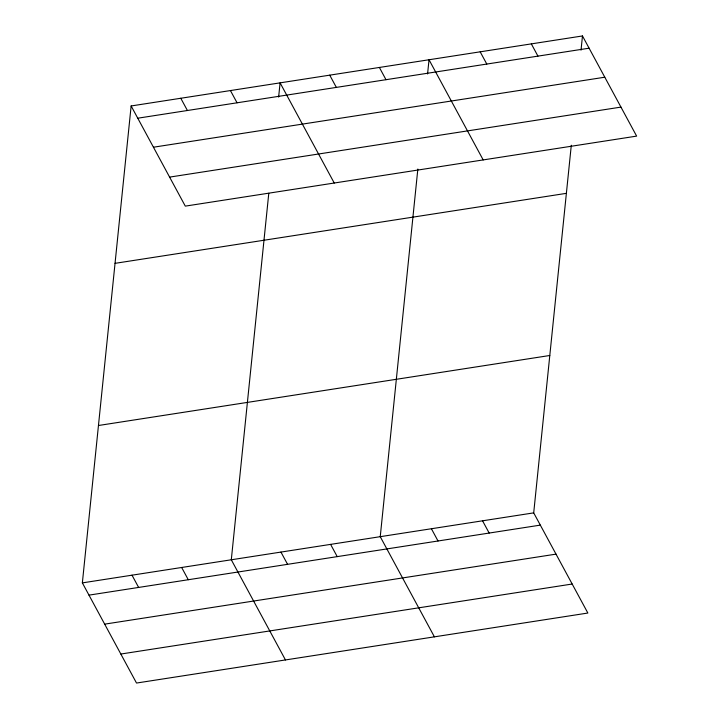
<?xml version="1.0" encoding="UTF-8"?>
<svg xmlns="http://www.w3.org/2000/svg" width="719" height="719" viewBox="0 0 719 719"><rect width="100%" height="100%" fill="white"/><g stroke="black" fill="none" stroke-linecap="round" stroke-linejoin="round"><path stroke-width="1.08" d="M571.299 145.247L533.705 512.872L587.863 613.037L136.52 683.05L82.361 582.884L131.137 105.963L582.48 35.95L636.639 136.116L185.295 206.128L131.137 105.963M268.789 193.249L231.302 559.777L285.461 659.943M278.63 97.065L280.086 82.856L334.245 183.021M417.847 169.046L380.243 536.68L434.402 636.845M427.571 73.958L429.027 59.758L483.186 159.915M581.024 50.159L582.48 35.95M137.76 118.204L589.104 48.191M153.453 147.215L604.787 77.212M169.612 177.108L620.946 107.104M115.04 263.343L566.383 193.339M98.458 425.504L549.801 355.492M82.361 582.884L533.705 512.872M88.985 595.134L540.32 525.122M104.668 624.146L556.012 554.133M120.837 654.038L572.171 584.026M531.332 43.886L537.947 56.127M480.175 51.822L486.799 64.063M379.38 67.451L385.995 79.701M329.733 75.153L336.348 87.403M482.548 520.808L489.172 533.058M230.431 90.558L237.054 102.799M431.4 528.744L438.015 540.985M180.784 98.26L187.407 110.501M330.596 544.382L337.22 556.623M280.949 552.084L287.573 564.325M181.655 567.48L188.279 579.73M132.008 575.182L138.632 587.432"/></g></svg>
